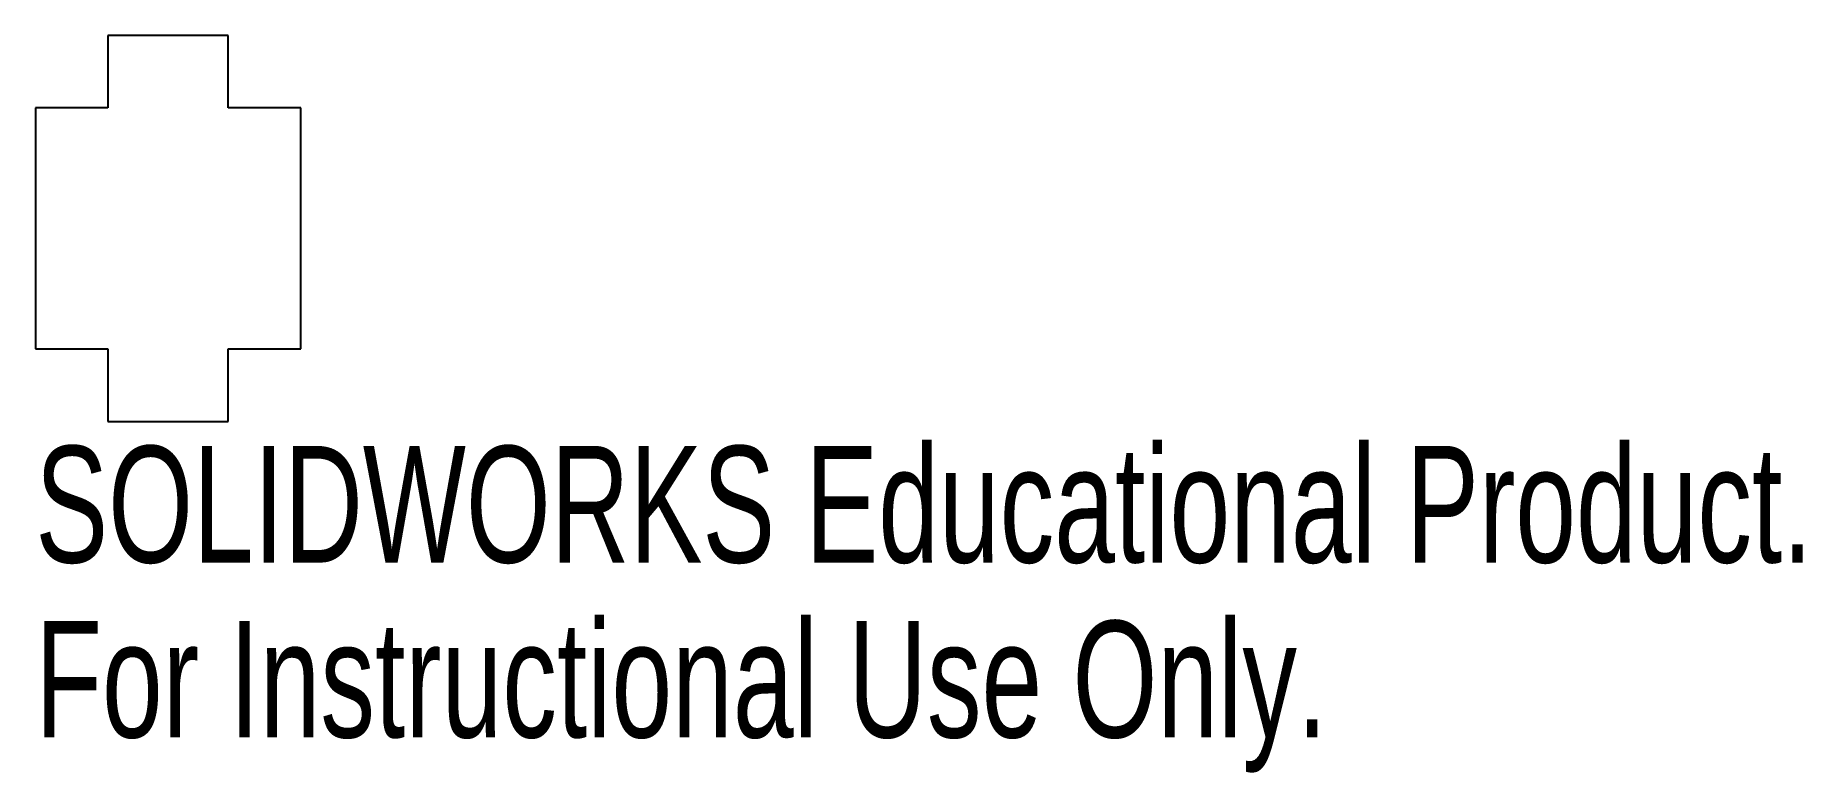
# Model space of a CAD drawing. Header units: millimetres. Extents: x -5.5 to 67.8, y -22.6 to 8.
import ezdxf

# ---------------------------------------------------------------- set-up
doc = ezdxf.new("R2010")
doc.units = ezdxf.units.MM
doc.styles.add('SLDTEXTSTYLE0', font='TXT', dxfattribs={"width": 0.7})

msp = doc.modelspace()

# ---------------------------------------------------------------- linework, layer by layer
at = {"color": 7, "linetype": 'Continuous', "lineweight": 25}
for p, q in [((2.5, 8), (-2.5, 8)), ((-2.5, 8), (-2.5, 5)), ((2.5, 5), (2.5, 8)), ((-2.5, 5), (-5.5, 5)), ((-5.5, 5), (-5.5, -5)), ((5.5, 5), (2.5, 5)), ((5.5, -5), (5.5, 5)), ((-5.5, -5), (-2.5, -5)), ((-2.5, -5), (-2.5, -8)), ((2.5, -8), (2.5, -5)), ((2.5, -5), (5.5, -5)), ((-2.5, -8), (2.5, -8))]:
    msp.add_line(p, q, dxfattribs=at)

# ---------------------------------------------------------------- texts
at = {"color": 7, "linetype": 'Continuous', "char_height": 4.83362, "attachment_point": 1, "style": 'SLDTEXTSTYLE0'}
for s, insert in [('SOLIDWORKS Educational Product.', (-5.5, -9.02)), ('For Instructional Use Only.', (-5.5, -16.27))]:
    msp.add_mtext(s, dxfattribs=dict(at, insert=insert))

doc.saveas('drawing.dxf')
